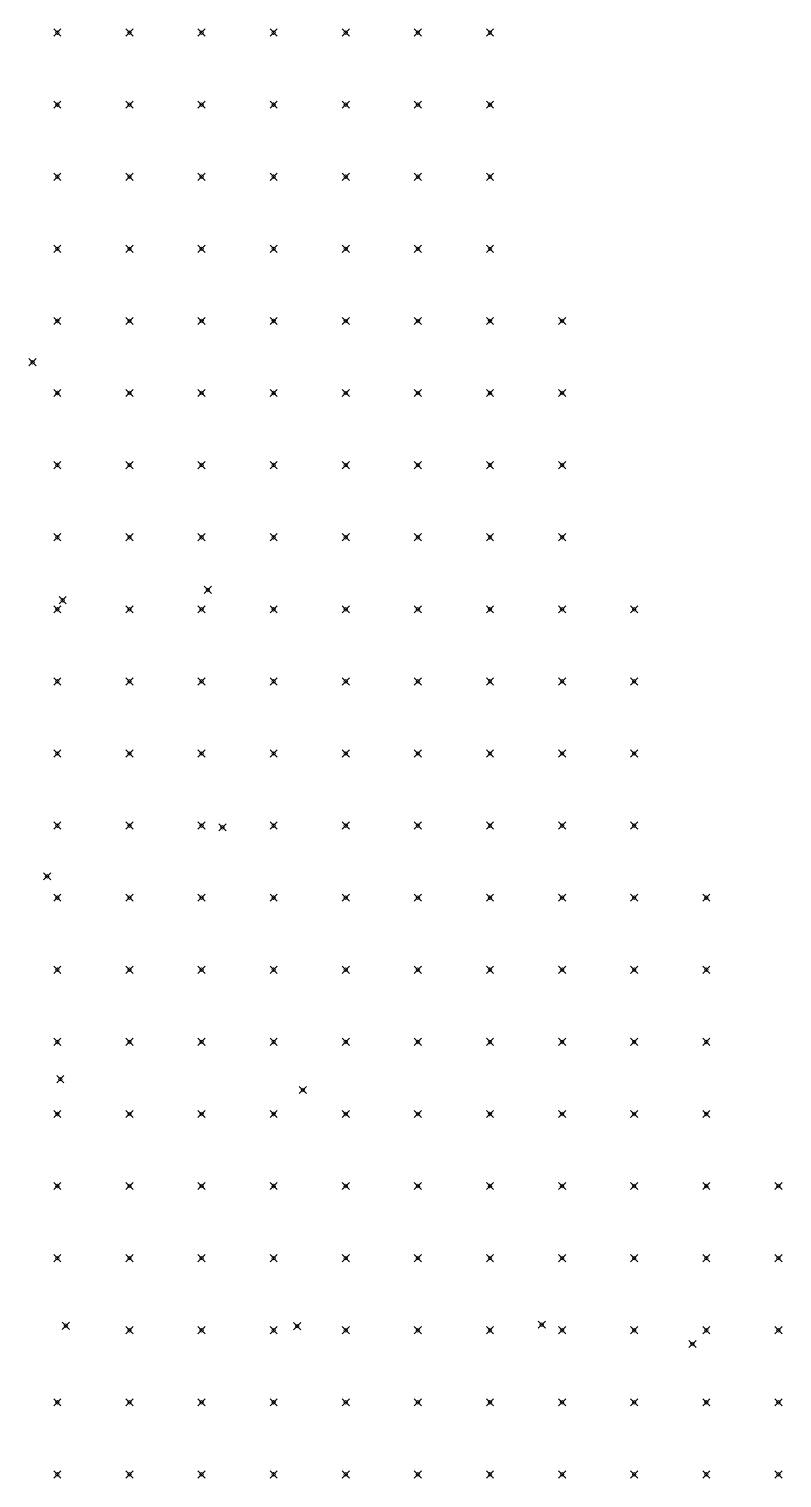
# Model space of a CAD drawing. Header units: metres. Extents: x 441556 to 446409, y 432338 to 461058.
# Drawn here: x 444931.2 to 444962.5, y 443143.9 to 443204.2 of the extents above; entities that cross this region are included whole.
import ezdxf

# ---------------------------------------------------------------- set-up
doc = ezdxf.new("R2010")
doc.units = ezdxf.units.M
doc.header["$MEASUREMENT"] = 0
doc.header["$PDMODE"] = 35
doc.header["$PDSIZE"] = 0.15
doc.layers.add('DTM-NOK-RevN_LIDAR_co_lidar', color=91, linetype='Continuous', lineweight=0)
doc.layers.add('DTM-NOK-RevN_RTK', color=32, linetype='Continuous', lineweight=0)

msp = doc.modelspace()

# ---------------------------------------------------------------- linework, layer by layer
at = {"layer": 'DTM-NOK-RevN_LIDAR_co_lidar'}
for p in [(444932.358, 443204.074, 425.18), (444935.358, 443204.074, 422.897), (444938.357, 443204.074, 420.379), (444941.356, 443204.074, 418.626), (444944.356, 443204.074, 416.931), (444947.355, 443204.074, 416.797), (444950.354, 443204.074, 418.359), (444932.358, 443201.074, 424.691), (444935.358, 443201.074, 422.284), (444938.357, 443201.074, 419.562), (444941.356, 443201.074, 417.148), (444944.356, 443201.074, 415.732), (444947.355, 443201.074, 414.634), (444950.354, 443201.074, 415.972), (444932.358, 443198.075, 424.399), (444935.358, 443198.075, 422.035), (444938.357, 443198.075, 419.388), (444941.356, 443198.075, 416.52), (444944.356, 443198.075, 414.432), (444947.355, 443198.075, 412.601), (444950.354, 443198.075, 413.793), (444932.358, 443195.076, 424.01), (444935.358, 443195.076, 421.719), (444938.357, 443195.076, 419.138), (444941.356, 443195.076, 416.227), (444944.356, 443195.076, 413.62), (444947.355, 443195.076, 410.996), (444950.354, 443195.076, 411.227), (444932.358, 443192.076, 423.287), (444935.358, 443192.076, 421.239), (444938.357, 443192.076, 418.833), (444941.356, 443192.076, 416.105), (444944.356, 443192.076, 413.678), (444947.355, 443192.076, 410.737), (444950.354, 443192.076, 409.061), (444953.354, 443192.076, 408.957), (444932.358, 443189.077, 422.53), (444935.358, 443189.077, 420.977), (444938.357, 443189.077, 418.564), (444941.356, 443189.077, 416.226), (444944.356, 443189.077, 413.841), (444947.355, 443189.077, 411.212), (444950.354, 443189.077, 408.766), (444953.354, 443189.077, 407.438), (444932.358, 443186.078, 421.827), (444935.358, 443186.078, 420.662), (444938.357, 443186.078, 418.249), (444941.356, 443186.078, 416.042), (444944.356, 443186.078, 413.655), (444947.355, 443186.078, 411.4), (444950.354, 443186.078, 408.998), (444953.354, 443186.078, 406.928), (444932.358, 443183.078, 420.946), (444935.358, 443183.078, 419.978), (444938.357, 443183.078, 418.288), (444941.356, 443183.078, 416.204), (444944.356, 443183.078, 413.801), (444947.355, 443183.078, 411.47), (444950.354, 443183.078, 408.991), (444953.354, 443183.078, 406.476), (444932.358, 443180.079, 420.115), (444935.358, 443180.079, 419.151), (444938.357, 443180.079, 418.027), (444941.356, 443180.079, 416.162), (444944.356, 443180.079, 413.982), (444947.355, 443180.079, 411.526), (444950.354, 443180.079, 409.112), (444953.354, 443180.079, 406.208), (444956.353, 443180.079, 403.893), (444932.358, 443177.08, 419.316), (444935.358, 443177.08, 418.34), (444938.357, 443177.08, 417.345), (444941.356, 443177.08, 415.742), (444944.356, 443177.08, 413.842), (444947.355, 443177.08, 411.446), (444950.354, 443177.08, 409.075), (444953.354, 443177.08, 406.775), (444956.353, 443177.08, 404.564), (444932.358, 443174.08, 418.546), (444935.358, 443174.08, 417.486), (444938.357, 443174.08, 416.413), (444941.356, 443174.08, 415.335), (444944.356, 443174.08, 413.711), (444947.355, 443174.08, 411.301), (444950.354, 443174.08, 408.786), (444953.354, 443174.08, 406.579), (444956.353, 443174.08, 404.6), (444932.358, 443171.081, 417.538), (444935.358, 443171.081, 416.487), (444938.357, 443171.081, 415.646), (444941.356, 443171.081, 414.732), (444944.356, 443171.081, 413.689), (444947.355, 443171.081, 411.266), (444950.354, 443171.081, 409.051), (444953.354, 443171.081, 406.676), (444956.353, 443171.081, 404.437), (444932.358, 443168.081, 416.45), (444935.358, 443168.081, 415.777), (444938.357, 443168.081, 414.957), (444941.356, 443168.081, 413.993), (444944.356, 443168.081, 413.202), (444947.355, 443168.081, 411.273), (444950.354, 443168.081, 409.125), (444953.354, 443168.081, 406.765), (444956.353, 443168.081, 404.4), (444959.352, 443168.081, 402.365), (444932.358, 443165.082, 415.697), (444935.358, 443165.082, 414.932), (444938.357, 443165.082, 414.111), (444941.356, 443165.082, 413.238), (444944.356, 443165.082, 412.449), (444947.355, 443165.082, 411.331), (444950.354, 443165.082, 409.422), (444953.354, 443165.082, 406.792), (444956.353, 443165.082, 404.21), (444959.352, 443165.082, 402.068), (444932.358, 443162.083, 414.73), (444935.358, 443162.083, 414.061), (444938.357, 443162.083, 413.306), (444941.356, 443162.083, 412.486), (444944.356, 443162.083, 411.928), (444947.355, 443162.083, 411.097), (444950.354, 443162.083, 408.921), (444953.354, 443162.083, 406.645), (444956.353, 443162.083, 404.474), (444959.352, 443162.083, 401.837), (444932.358, 443159.083, 413.727), (444935.358, 443159.083, 413.159), (444938.357, 443159.083, 412.544), (444941.356, 443159.083, 411.794), (444944.356, 443159.083, 411.188), (444947.355, 443159.083, 410.673), (444950.354, 443159.083, 408.644), (444953.354, 443159.083, 406.447), (444956.353, 443159.083, 404.293), (444959.352, 443159.083, 402.125), (444932.358, 443156.084, 412.8), (444935.358, 443156.084, 412.267), (444938.357, 443156.084, 411.725), (444941.356, 443156.084, 411.052), (444944.356, 443156.084, 410.558), (444947.355, 443156.084, 410.147), (444950.354, 443156.084, 408.761), (444953.354, 443156.084, 407.281), (444956.353, 443156.084, 405.053), (444959.352, 443156.084, 402.929), (444962.352, 443156.084, 400.955), (444932.358, 443153.085, 411.872), (444935.358, 443153.085, 411.385), (444938.357, 443153.085, 410.804), (444941.356, 443153.085, 410.367), (444944.356, 443153.085, 409.864), (444947.355, 443153.085, 409.275), (444950.354, 443153.085, 408.254), (444953.354, 443153.085, 407.109), (444956.353, 443153.085, 405.71), (444959.352, 443153.085, 403.959), (444962.352, 443153.085, 401.921), (444935.358, 443150.085, 410.552), (444938.357, 443150.085, 410.115), (444941.356, 443150.085, 409.657), (444944.356, 443150.085, 408.969), (444947.355, 443150.085, 408.42), (444950.354, 443150.085, 407.568), (444953.354, 443150.085, 406.64), (444956.353, 443150.085, 405.727), (444959.352, 443150.085, 404.3), (444962.352, 443150.085, 402.27), (444932.358, 443147.086, 410.026), (444935.358, 443147.086, 409.734), (444938.357, 443147.086, 409.241), (444941.356, 443147.086, 408.653), (444944.356, 443147.086, 408.059), (444947.355, 443147.086, 407.51), (444950.354, 443147.086, 406.761), (444953.354, 443147.086, 406.005), (444956.353, 443147.086, 405.383), (444959.352, 443147.086, 404.158), (444962.352, 443147.086, 402.359), (444932.358, 443144.087, 409.074), (444935.358, 443144.087, 408.632), (444938.357, 443144.087, 408.235), (444941.356, 443144.087, 407.698), (444944.356, 443144.087, 407.085), (444947.355, 443144.087, 406.561), (444950.354, 443144.087, 405.912), (444953.354, 443144.087, 405.33), (444956.353, 443144.087, 404.815), (444959.352, 443144.087, 403.739), (444962.352, 443144.087, 401.749)]:
    msp.add_point(p, dxfattribs=at)
at = {"layer": 'DTM-NOK-RevN_RTK'}
for p in [(444931.328, 443190.36, 423.544), (444932.581, 443180.456, 420.303), (444938.618, 443180.887, 418.247), (444939.224, 443171.01, 415.484), (444931.933, 443168.97, 416.731), (444932.48, 443160.53, 414.14), (444942.569, 443160.082, 411.903), (444952.507, 443150.316, 407.086), (444932.713, 443150.273, 410.955), (444942.333, 443150.255, 409.669), (444958.775, 443149.515, 404.987)]:
    msp.add_point(p, dxfattribs=at)

doc.saveas('drawing.dxf')
